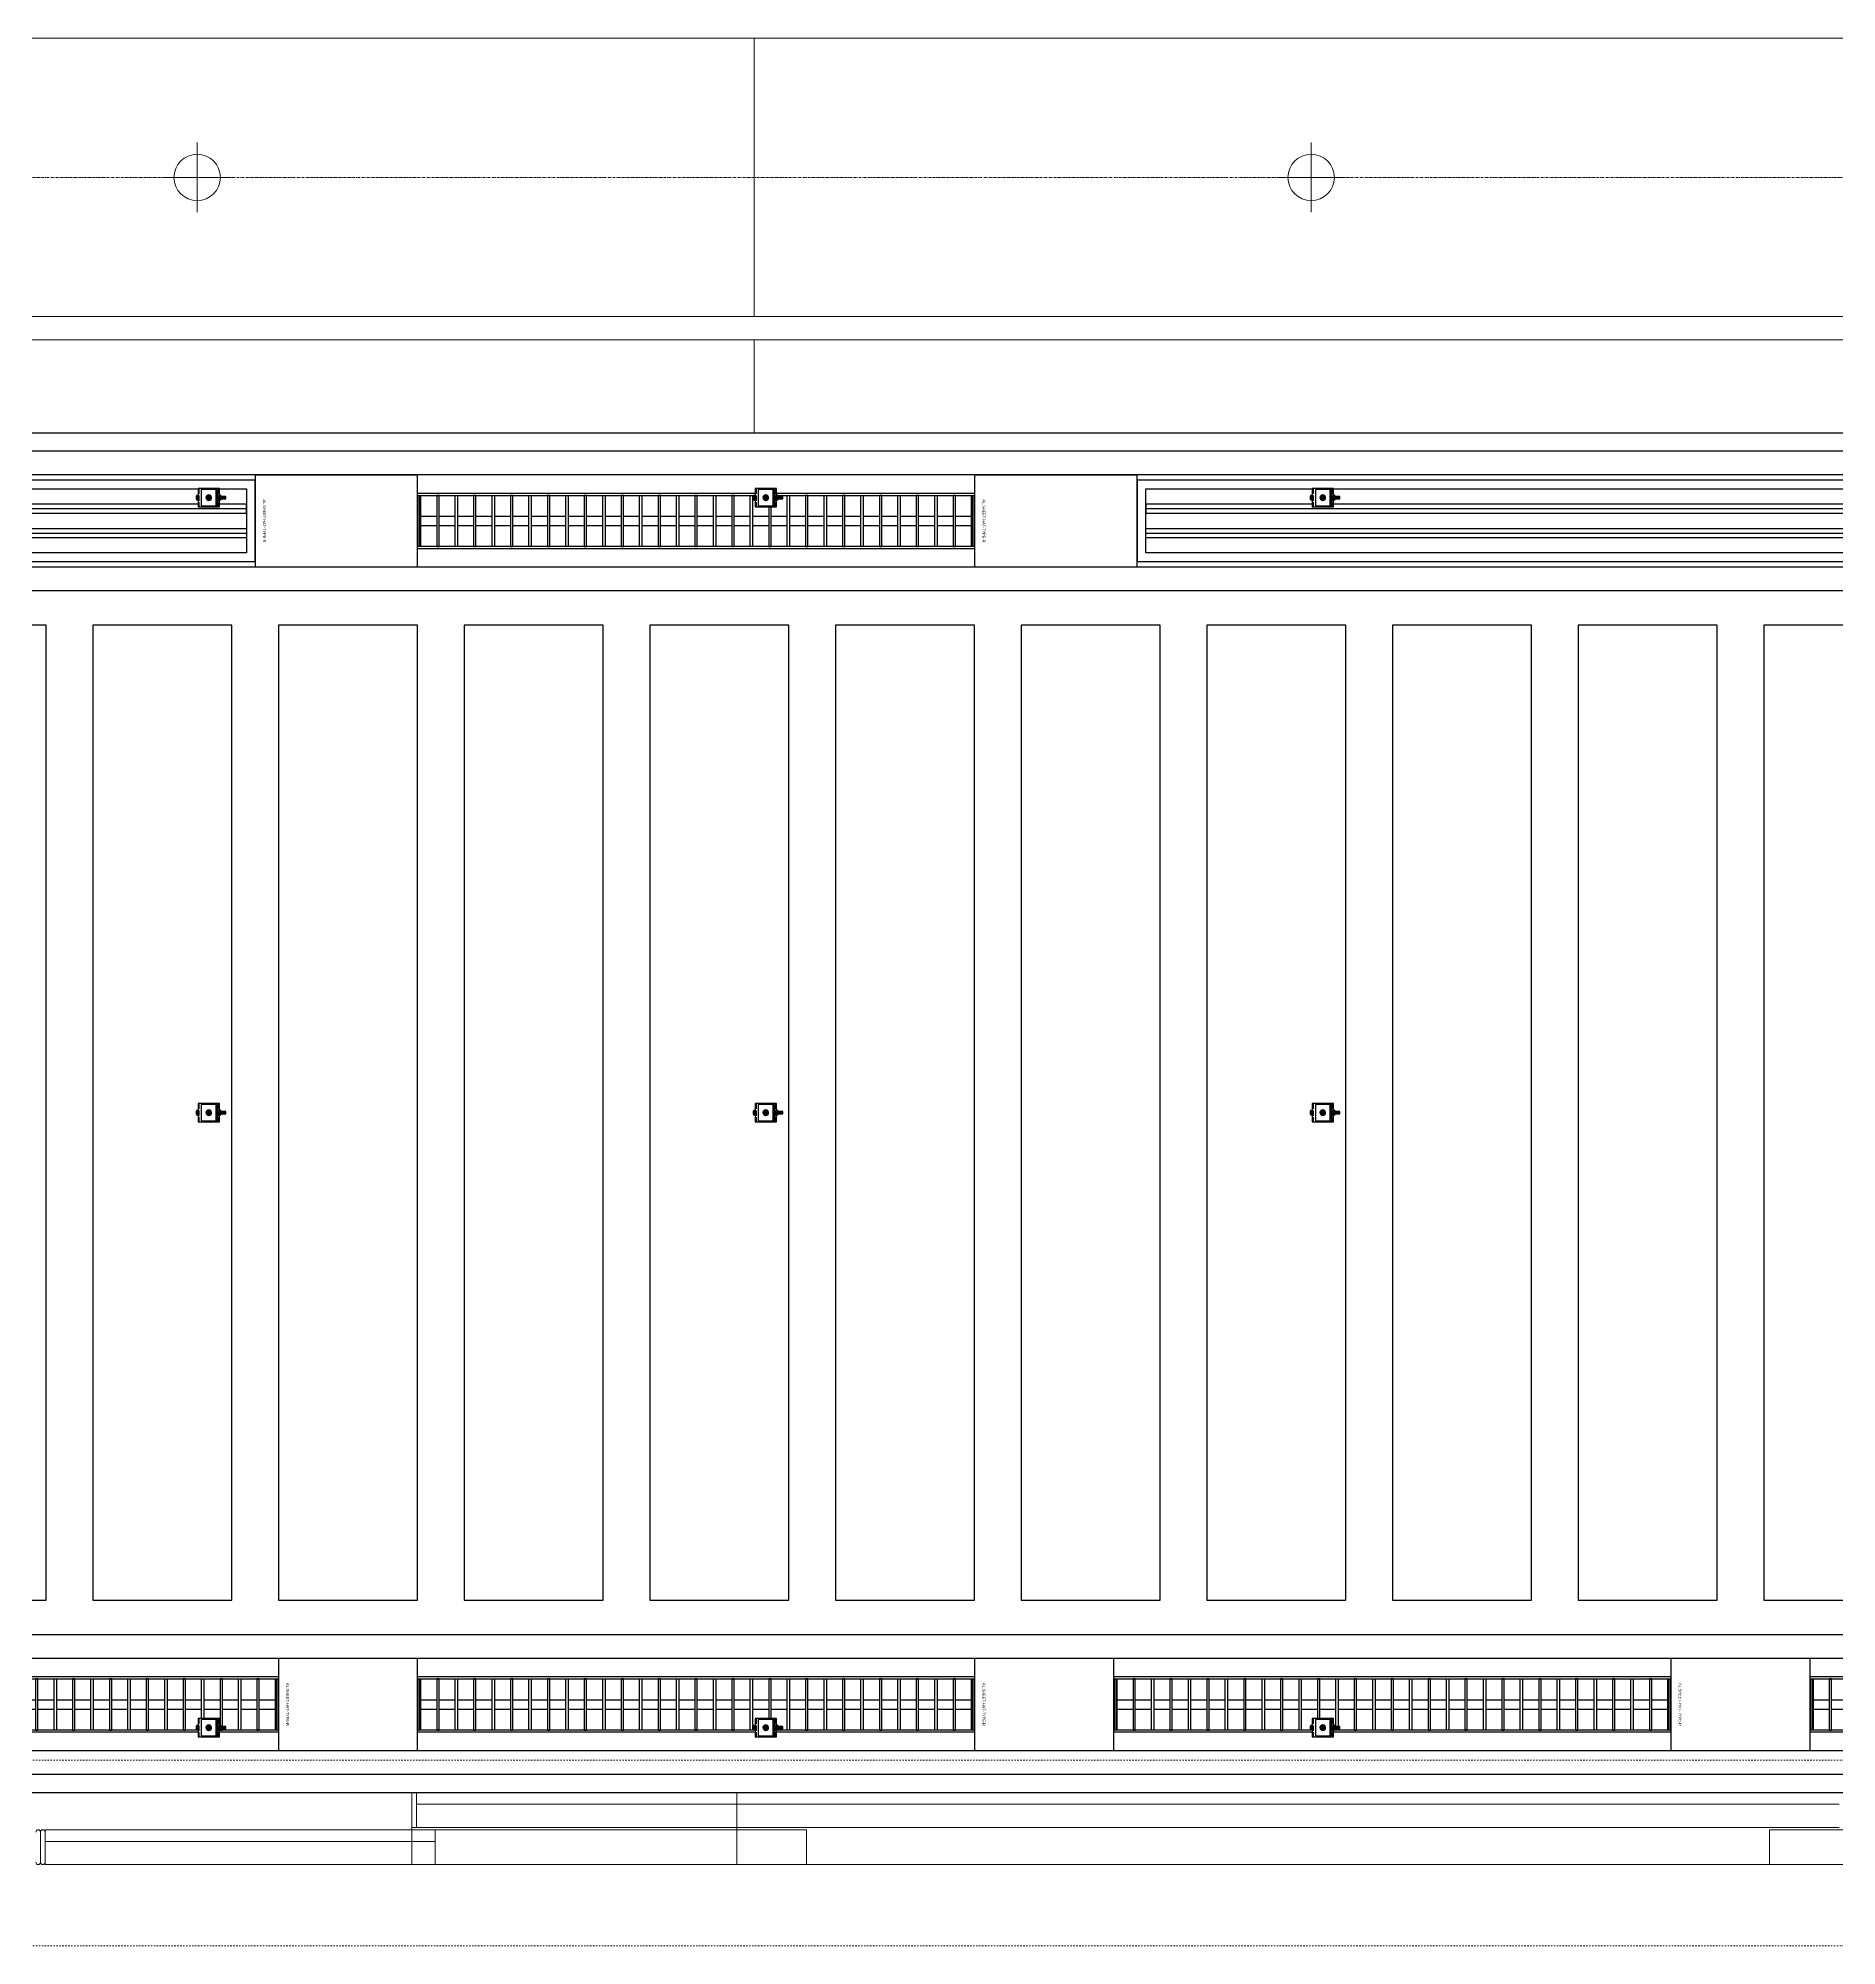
# Model space of a CAD drawing. Header units: millimetres. Extents: x -962357 to -591296, y -195428 to 59420.
# Drawn here: x -728248 to -724373, y -230 to 3880 of the extents above; entities that cross this region are included whole.
import ezdxf
from ezdxf.enums import TextEntityAlignment as Align

# ---------------------------------------------------------------- set-up
doc = ezdxf.new("R2010")
doc.units = ezdxf.units.MM
for name, pattern in [('ACAD_ISO02W100', [15, 12, -3]), ('DASH', [6.35, 3.175, -3.175]), ('DPA_Grid _ Level 100', [10, 5.5, -1.6, 1.3, -1.6]), ('DPA_Hidden 500', [1.4, 0.8, -0.6])]:
    doc.linetypes.add(name, pattern=pattern)
for name, color, linetype in [('000 - CSD_PL_001 - ASCESSORIES', 251, 'Continuous'), ('000 - H A T C H', 8, 'Continuous'), ('000 - WIPEOUT', 250, 'Continuous'), ('001 - ASCESSORIES', 251, 'Continuous'), ('008 - LIGHTING', 1, 'Continuous'), ('A04_TUBE SERIES', 2, 'Continuous'), ('A11_ALU.SOLID SHEET', 2, 'Continuous')]:
    doc.layers.add(name, color=color, linetype=linetype)
for name, color, linetype, lineweight in [('A-DETL-GENF', 2, 'Continuous', 9), ('A-GENM', 1, 'Continuous', 9), ('A-GENM-HDLN', 2, 'DPA_Hidden 500', 9), ('A-GLAZ-CURT', 2, 'Continuous', 9), ('E-LITE-EQPM', 2, 'Continuous', 9), ('Q-SPCQ', 2, 'Continuous', 9), ('Q-SPCQ-HDLN', 2, 'DASH', 9), ('S-GRID', 251, 'Continuous', 9)]:
    doc.layers.add(name, color=color, linetype=linetype, lineweight=lineweight)
doc.layers.get('000 - CSD_PL_001 - ASCESSORIES').off()

# ---------------------------------------------------------------- blocks, each defined once
blk = doc.blocks.new('System Panel - DPA-AR_Metal Ceiling Rectangular Panel-13139299-4180-01 LOWER PLATFORM LEVEL - REFLECTED CEILING PLAN')
at = {"layer": 'A-GLAZ-CURT'}
for p, q in [((-818782.4, 3879), (-821182.4, 3879)), ((-821182.4, 3879), (-821182.4, 3279)), ((-821182.4, 3279), (-821182.4, 3879)), ((-821182.4, 3879), (-818782.4, 3879)), ((-818782.4, 3279), (-818782.4, 3879)), ((-818782.4, 3879), (-818782.4, 3279)), ((-821182.4, 3279), (-818782.4, 3279)), ((-818782.4, 3279), (-821182.4, 3279))]:
    blk.add_line(p, q, dxfattribs=at)
blk = doc.blocks.new('System Panel - DPA-AR_Metal Ceiling Rectangular Panel-13139259-4180-01 LOWER PLATFORM LEVEL - REFLECTED CEILING PLAN')
at = {"layer": 'A-GLAZ-CURT'}
for p, q in [((-741107.4, 4129), (-743507.4, 4129)), ((-743507.4, 4129), (-743507.4, 3929)), ((-743507.4, 3929), (-743507.4, 4129)), ((-743507.4, 4129), (-741107.4, 4129)), ((-741107.4, 3929), (-741107.4, 4129)), ((-741107.4, 4129), (-741107.4, 3929)), ((-743507.4, 3929), (-741107.4, 3929)), ((-741107.4, 3929), (-743507.4, 3929))]:
    blk.add_line(p, q, dxfattribs=at)
blk = doc.blocks.new('*U403')
at = {"layer": 'A-GLAZ-CURT'}
for name, p in [('System Panel - DPA-AR_Metal Ceiling Rectangular Panel-13139299-4180-01 LOWER PLATFORM LEVEL - REFLECTED CEILING PLAN', (836757.4, -3579)), ('System Panel - DPA-AR_Metal Ceiling Rectangular Panel-13139299-4180-01 LOWER PLATFORM LEVEL - REFLECTED CEILING PLAN', (839157.4, -3579)), ('System Panel - DPA-AR_Metal Ceiling Rectangular Panel-13139259-4180-01 LOWER PLATFORM LEVEL - REFLECTED CEILING PLAN', (759082.4, -4479)), ('System Panel - DPA-AR_Metal Ceiling Rectangular Panel-13139259-4180-01 LOWER PLATFORM LEVEL - REFLECTED CEILING PLAN', (761482.4, -4479))]:
    blk.add_blockref(name, p, dxfattribs=at)
blk = doc.blocks.new('*U606')
blk.add_attdef('EXTR.OVL-LENGTH_', (-25, -59.1), '', height=5)
blk.add_wipeout([(-25, 0), (25, 0), (25, 67400), (-25, 67400)]).dxf.layer = '000 - WIPEOUT'
at = {"layer": 'A04_TUBE SERIES', "color": 0}
blk.add_lwpolyline([(-25, 0), (25, 0), (25, 67400), (-25, 67400)], close=True, dxfattribs=at)
blk = doc.blocks.new('*U374')
at = {"layer": '001 - ASCESSORIES', "color": 0, "linetype": 'ByBlock'}
blk.add_lwpolyline([(800, 87.5), (-800, 87.5), (-800, -87.5), (800, -87.5)], close=True, dxfattribs=at)
at = {"layer": '001 - ASCESSORIES', "linetype": 'ByBlock'}
for points in [[(-781.5, 69), (781.5, 69), (781.5, -69), (-781.5, -69)], [(781.5, 36.3), (-781.5, 36.3), (-781.5, 16.3), (781.5, 16.3)], [(-781.5, -16.3), (781.5, -16.3), (781.5, -36.3), (-781.5, -36.3)]]:
    blk.add_lwpolyline(points, close=True, dxfattribs=at)
for points in [[(781.5, 26.3), (-781.5, 26.3)], [(-781.5, -26.3), (781.5, -26.3)]]:
    blk.add_lwpolyline(points, dxfattribs=at)
blk = doc.blocks.new('*U634')
at = {"color": 1}
blk.add_wipeout([(600, -60), (-600, -60), (-600, 60), (600, 60)], dxfattribs=at).dxf.layer = '000 - WIPEOUT'
at = {"layer": '001 - ASCESSORIES', "color": 0}
blk.add_lwpolyline([(600, -60), (-600, -60), (-600, 60), (600, 60)], close=True, dxfattribs=at)
at = {"layer": '001 - ASCESSORIES'}
for points in [[(-593.5, -55), (-598.5, -55), (-598.5, 55), (-593.5, 55)], [(595, -55), (-595, -55), (-595, 55), (595, 55)], [(-558.8, -55), (-553.8, -55), (-553.8, 55), (-558.8, 55)], [(-514, -55), (-519, -55), (-519, 55), (-514, 55)], [(-479.3, -55), (-474.3, -55), (-474.3, 55), (-479.3, 55)], [(-434.6, -55), (-439.6, -55), (-439.6, 55), (-434.6, 55)], [(-399.8, -55), (-394.8, -55), (-394.8, 55), (-399.8, 55)], [(-355.1, -55), (-360.1, -55), (-360.1, 55), (-355.1, 55)], [(-320.4, -55), (-315.4, -55), (-315.4, 55), (-320.4, 55)], [(-275.6, -55), (-280.6, -55), (-280.6, 55), (-275.6, 55)], [(-240.9, -55), (-235.9, -55), (-235.9, 55), (-240.9, 55)], [(-196.2, -55), (-201.2, -55), (-201.2, 55), (-196.2, 55)], [(-161.4, -55), (-156.4, -55), (-156.4, 55), (-161.4, 55)], [(-116.7, -55), (-121.7, -55), (-121.7, 55), (-116.7, 55)], [(-82, -55), (-77, -55), (-77, 55), (-82, 55)], [(-37.2, -55), (-42.2, -55), (-42.2, 55), (-37.2, 55)], [(-2.5, -55), (2.5, -55), (2.5, 55), (-2.5, 55)], [(42.2, -55), (37.2, -55), (37.2, 55), (42.2, 55)], [(77, -55), (82, -55), (82, 55), (77, 55)], [(121.7, -55), (116.7, -55), (116.7, 55), (121.7, 55)], [(156.4, -55), (161.4, -55), (161.4, 55), (156.4, 55)], [(201.2, -55), (196.2, -55), (196.2, 55), (201.2, 55)], [(235.9, -55), (240.9, -55), (240.9, 55), (235.9, 55)], [(280.6, -55), (275.6, -55), (275.6, 55), (280.6, 55)], [(315.4, -55), (320.4, -55), (320.4, 55), (315.4, 55)], [(360.1, -55), (355.1, -55), (355.1, 55), (360.1, 55)], [(394.8, -55), (399.8, -55), (399.8, 55), (394.8, 55)], [(439.6, -55), (434.6, -55), (434.6, 55), (439.6, 55)], [(474.3, -55), (479.3, -55), (479.3, 55), (474.3, 55)], [(519, -55), (514, -55), (514, 55), (519, 55)], [(553.8, -55), (558.8, -55), (558.8, 55), (553.8, 55)], [(598.5, -55), (593.5, -55), (593.5, 55), (598.5, 55)]]:
    blk.add_lwpolyline(points, close=True, dxfattribs=at)
for points in [[(-593.5, 10), (-558.8, 10)], [(-553.8, 10), (-519, 10)], [(-514, 10), (-479.3, 10)], [(-474.3, 10), (-439.6, 10)], [(-434.6, 10), (-399.8, 10)], [(-394.8, 10), (-360.1, 10)], [(-355.1, 10), (-320.4, 10)], [(-315.4, 10), (-280.6, 10)], [(-275.6, 10), (-240.9, 10)], [(-235.9, 10), (-201.2, 10)], [(-196.2, 10), (-161.4, 10)], [(-156.4, 10), (-121.7, 10)], [(-116.7, 10), (-82, 10)], [(-77, 10), (-42.2, 10)], [(-37.2, 10), (-2.5, 10)], [(2.5, 10), (37.2, 10)], [(42.2, 10), (77, 10)], [(82, 10), (116.7, 10)], [(121.7, 10), (156.4, 10)], [(161.4, 10), (196.2, 10)], [(201.2, 10), (235.9, 10)], [(240.9, 10), (275.6, 10)], [(280.6, 10), (315.4, 10)], [(320.4, 10), (355.1, 10)], [(360.1, 10), (394.8, 10)], [(399.8, 10), (434.6, 10)], [(439.6, 10), (474.3, 10)], [(479.3, 10), (514, 10)], [(519, 10), (553.8, 10)], [(558.8, 10), (593.5, 10)], [(-593.5, -10), (-558.8, -10)], [(-553.8, -10), (-519, -10)], [(-514, -10), (-479.3, -10)], [(-474.3, -10), (-439.6, -10)], [(-434.6, -10), (-399.8, -10)], [(-394.8, -10), (-360.1, -10)], [(-355.1, -10), (-320.4, -10)], [(-315.4, -10), (-280.6, -10)], [(-275.6, -10), (-240.9, -10)], [(-235.9, -10), (-201.2, -10)], [(-196.2, -10), (-161.4, -10)], [(-156.4, -10), (-121.7, -10)], [(-116.7, -10), (-82, -10)], [(-77, -10), (-42.2, -10)], [(-37.2, -10), (-2.5, -10)], [(2.5, -10), (37.2, -10)], [(42.2, -10), (77, -10)], [(82, -10), (116.7, -10)], [(121.7, -10), (156.4, -10)], [(161.4, -10), (196.2, -10)], [(201.2, -10), (235.9, -10)], [(240.9, -10), (275.6, -10)], [(280.6, -10), (315.4, -10)], [(320.4, -10), (355.1, -10)], [(360.1, -10), (394.8, -10)], [(399.8, -10), (434.6, -10)], [(439.6, -10), (474.3, -10)], [(479.3, -10), (514, -10)], [(519, -10), (553.8, -10)], [(558.8, -10), (593.5, -10)]]:
    blk.add_lwpolyline(points, dxfattribs=at)
blk = doc.blocks.new('*U607')
blk.add_attdef('EXTR.OVL-LENGTH_', (-25, -59.1), '', height=5)
blk.add_wipeout([(-25, 0), (25, 0), (25, 67400), (-25, 67400)]).dxf.layer = '000 - WIPEOUT'
at = {"layer": 'A04_TUBE SERIES', "color": 0}
blk.add_lwpolyline([(-25, 0), (25, 0), (25, 67400), (-25, 67400)], close=True, dxfattribs=at)
blk = doc.blocks.new('*U499')
at = {"layer": 'A11_ALU.SOLID SHEET', "color": 0}
blk.add_lwpolyline([(350, -98.8), (350, 98.8), (0, 98.8), (0, -98.8)], close=True, dxfattribs=at)
at = {"layer": 'Defpoints', "color": 250}
blk.add_point((0, 0), dxfattribs=at)
blk.add_text('AL.SHEET-HAT-TYPE-R', height=6, rotation=270, dxfattribs=at).set_placement((15, 0), align=Align.BOTTOM_CENTER)
blk = doc.blocks.new('*U500')
at = {"layer": 'A11_ALU.SOLID SHEET', "color": 0}
blk.add_lwpolyline([(300, -98.8), (300, 98.8), (0, 98.8), (0, -98.8)], close=True, dxfattribs=at)
at = {"layer": 'Defpoints', "color": 250}
blk.add_point((0, 0), dxfattribs=at)
blk.add_text('AL.SHEET-HAT-TYPE-R', height=6, rotation=270, dxfattribs=at).set_placement((15, 0), align=Align.BOTTOM_CENTER)
blk = doc.blocks.new('*U605')
blk.add_attdef('EXTR.OVL-LENGTH_', (-25, -59.1), '', height=5)
blk.add_wipeout([(-25, 0), (25, 0), (25, 67400), (-25, 67400)]).dxf.layer = '000 - WIPEOUT'
at = {"layer": 'A04_TUBE SERIES', "color": 0}
blk.add_lwpolyline([(-25, 0), (25, 0), (25, 67400), (-25, 67400)], close=True, dxfattribs=at)
blk = doc.blocks.new('*U604')
blk.add_attdef('EXTR.OVL-LENGTH_', (-25, -59.1), '', height=5)
blk.add_wipeout([(-25, 0), (25, 0), (25, 67400), (-25, 67400)]).dxf.layer = '000 - WIPEOUT'
at = {"layer": 'A04_TUBE SERIES', "color": 0}
blk.add_lwpolyline([(-25, 0), (25, 0), (25, 67400), (-25, 67400)], close=True, dxfattribs=at)
blk = doc.blocks.new('*U613')
at = {"color": 3}
for points in [[(-1050, -22450), (1050, -22450), (1050, -22750), (-1050, -22750)], [(-1050, -22850), (1050, -22850), (1050, -23150), (-1050, -23150)], [(-1050, -23250), (1050, -23250), (1050, -23550), (-1050, -23550)], [(-1050, -23650), (1050, -23650), (1050, -23950), (-1050, -23950)], [(-1050, -24050), (1050, -24050), (1050, -24350), (-1050, -24350)], [(-1050, -24450), (1050, -24450), (1050, -24750), (-1050, -24750)], [(-1050, -24850), (1050, -24850), (1050, -25150), (-1050, -25150)], [(-1050, -25250), (1050, -25250), (1050, -25550), (-1050, -25550)], [(-1050, -25650), (1050, -25650), (1050, -25950), (-1050, -25950)], [(-1050, -26050), (1050, -26050), (1050, -26350), (-1050, -26350)], [(-1050, -26450), (1050, -26450), (1050, -26750), (-1050, -26750)]]:
    blk.add_wipeout(points, dxfattribs=at).dxf.layer = '000 - WIPEOUT'
at = {"layer": 'A11_ALU.SOLID SHEET', "color": 0, "linetype": 'ByBlock'}
for points in [[(-1050, -22750), (1050, -22750), (1050, -22450), (-1050, -22450)], [(-1050, -23150), (1050, -23150), (1050, -22850), (-1050, -22850)], [(-1050, -23550), (1050, -23550), (1050, -23250), (-1050, -23250)], [(-1050, -23950), (1050, -23950), (1050, -23650), (-1050, -23650)], [(-1050, -24350), (1050, -24350), (1050, -24050), (-1050, -24050)], [(-1050, -24750), (1050, -24750), (1050, -24450), (-1050, -24450)], [(-1050, -25150), (1050, -25150), (1050, -24850), (-1050, -24850)], [(-1050, -25550), (1050, -25550), (1050, -25250), (-1050, -25250)], [(-1050, -25950), (1050, -25950), (1050, -25650), (-1050, -25650)], [(-1050, -26350), (1050, -26350), (1050, -26050), (-1050, -26050)], [(-1050, -26750), (1050, -26750), (1050, -26450), (-1050, -26450)]]:
    blk.add_lwpolyline(points, close=True, dxfattribs=at)
blk = doc.blocks.new('*U5836')
blk.add_lwpolyline([(-107450, -550), (27650, -550), (27650, -3480), (-107450, -3480)], close=True)
at = {"layer": '008 - LIGHTING'}
for p in [(16100, -740), (16100, -740), (16100, -740), (19600, -740), (19600, -740), (19600, -740)]:
    blk.add_blockref('*U374', p, dxfattribs=at)
at = {"layer": 'A11_ALU.SOLID SHEET', "color": 1}
for name, p in [('*U499', (16900, -740)), ('*U499', (18450, -740)), ('*U500', (16950, -3290)), ('*U500', (18450, -3290)), ('*U500', (19950, -3290))]:
    blk.add_blockref(name, p, dxfattribs=at)
at = {"layer": '008 - LIGHTING'}
for p in [(17850, -740), (16350, -3290), (17850, -3290), (19350, -3290), (20850, -3290)]:
    blk.add_blockref('*U634', p, dxfattribs=at)
at = {"layer": 'A04_TUBE SERIES', "linetype": 'ByBlock', "rotation": 270}
for name, p in [('*U607', (-39850, -615)), ('*U606', (-39850, -865)), ('*U604', (-39850, -3165)), ('*U605', (-39850, -3415))]:
    blk.add_blockref(name, p, dxfattribs=at)
at = {"layer": 'A11_ALU.SOLID SHEET', "linetype": 'ByBlock', "rotation": 90}
blk.add_blockref('*U613', (-6300, -2015), dxfattribs=at)
at = {"layer": '008 - LIGHTING'}
for p in [(17850, -740), (16350, -3290), (17850, -3290), (19350, -3290), (20850, -3290)]:
    blk.add_blockref('*U634', p, dxfattribs=at)
for p in [(17850, -740), (16350, -3290), (17850, -3290), (19350, -3290), (20850, -3290)]:
    blk.add_blockref('*U634', p, dxfattribs=at)
blk = doc.blocks.new('DPA_Speciality_PlatformScreenDoor - Length_135300-12767973-4180-01 LOWER PLATFORM LEVEL - REFLECTED CEILING PLAN')
at = {"layer": 'A-GENM'}
for p, q in [((10712.5, -250), (10902.6, -250)), ((10902.6, -250), (10712.5, -250)), ((10807.5, -250), (10717.5, -250)), ((10717.5, -250), (10807.5, -250)), ((10822.3, -250), (10907.5, -250)), ((10907.5, -250), (10822.3, -250)), ((8490.3, -330), (8614.1, -330)), ((8500.9, -330), (8554, -330)), ((8550.4, -330), (8603.5, -330))]:
    blk.add_line(p, q, dxfattribs=at)
at = {"layer": 'A-GENM-HDLN'}
for p, q in [((6637.5, -175), (7487.5, -175)), ((7487.5, -250), (7487.5, -175)), ((9562.5, -250), (9562.5, -175)), ((10412.5, -175), (9562.5, -175)), ((10412.5, -175), (10412.5, -250)), ((6637.5, -250), (7487.5, -250)), ((10412.5, -250), (9562.5, -250))]:
    blk.add_line(p, q, dxfattribs=at)
at = {"layer": 'Q-SPCQ'}
for p, q in [((7337.5, -175), (9712.5, -175)), ((9712.5, -175), (9712.5, -330)), ((9712.5, -175), (10412.5, -175)), ((9712.5, -330), (9712.5, -175)), ((9712.5, -200), (9712.5, -187.5)), ((9712.5, -187.5), (9712.5, -200)), ((9712.5, -305), (9712.5, -200)), ((9712.5, -200), (9712.5, -305)), ((10362.5, -175), (11202.5, -175)), ((11202.5, -175), (10362.5, -175)), ((10362.5, -175), (10362.5, -225)), ((10362.5, -225), (10362.5, -175)), ((11172.5, -175), (10392.5, -175)), ((10392.5, -175), (11172.5, -175)), ((10392.5, -175), (11172.5, -175)), ((11172.5, -175), (10392.5, -175)), ((11202.5, -225), (11202.5, -175)), ((11202.5, -225), (11202.5, -175)), ((11202.5, -180), (11202.5, -245)), ((11202.5, -245), (11202.5, -180)), ((11212.5, -245), (11212.5, -180)), ((11212.5, -180), (11212.5, -245)), ((11212.5, -180), (11212.5, -245)), ((11212.5, -245), (11212.5, -180)), ((11202.5, -225), (10362.5, -225)), ((10362.5, -225), (11202.5, -225)), ((10362.5, -250), (10362.5, -225)), ((10362.5, -250), (10362.5, -225)), ((11202.5, -225), (10362.5, -225)), ((10362.5, -225), (10362.5, -250)), ((10362.5, -250), (10362.5, -225)), ((10362.5, -225), (11202.5, -225)), ((10362.5, -225), (11202.5, -225)), ((11202.5, -225), (10362.5, -225)), ((10392.5, -225), (11172.5, -225)), ((11172.5, -225), (10392.5, -225)), ((11172.5, -225), (10392.5, -225)), ((10392.5, -225), (11172.5, -225)), ((10412.5, -225), (11152.5, -225)), ((11152.5, -225), (10412.5, -225)), ((10412.5, -225), (11152.5, -225)), ((11152.5, -225), (10412.5, -225)), ((11202.5, -225), (11202.5, -250)), ((11202.5, -250), (11202.5, -225)), ((11202.5, -250), (11202.5, -225)), ((11202.5, -225), (11202.5, -250)), ((9712.5, -255), (7337.5, -255)), ((7337.5, -255), (9712.5, -255)), ((9662.5, -255), (7387.5, -255)), ((7387.5, -255), (9662.5, -255)), ((7397.5, -255), (9652.5, -255)), ((9652.5, -255), (7397.5, -255)), ((9712.5, -255), (10402.5, -255)), ((10402.5, -255), (9712.5, -255)), ((9712.5, -255), (9712.5, -305)), ((9712.5, -305), (9712.5, -255)), ((9712.5, -305), (9712.5, -255)), ((9712.5, -255), (9712.5, -305)), ((9762.5, -255), (10352.5, -255)), ((10352.5, -255), (9762.5, -255)), ((10352.5, -255), (9772.5, -255)), ((9772.5, -255), (10352.5, -255)), ((11202.5, -250), (10362.5, -250)), ((10362.5, -250), (11202.5, -250)), ((10362.5, -250), (11202.5, -250)), ((11202.5, -250), (10362.5, -250)), ((10402.5, -255), (10402.5, -330)), ((10412.5, -255), (10402.5, -255)), ((10402.5, -255), (10412.5, -255)), ((10402.5, -330), (10402.5, -255)), ((10402.5, -305), (10402.5, -255)), ((10402.5, -305), (10402.5, -255)), ((10412.5, -250), (11152.5, -250)), ((11152.5, -250), (10412.5, -250)), ((10412.5, -250), (11152.5, -250)), ((11152.5, -250), (10412.5, -250)), ((10412.5, -330), (10412.5, -250)), ((10412.5, -250), (10412.5, -305)), ((10412.5, -330), (10412.5, -255)), ((10412.5, -255), (10412.5, -330)), ((9712.5, -305), (7337.5, -305)), ((7337.5, -305), (7347.5, -305)), ((9712.5, -305), (7337.5, -305)), ((7337.5, -305), (9712.5, -305)), ((7347.5, -305), (9702.5, -305)), ((7347.5, -305), (9702.5, -305)), ((9702.5, -305), (7347.5, -305)), ((9662.5, -305), (7387.5, -305)), ((7387.5, -305), (9662.5, -305)), ((9652.5, -305), (7397.5, -305)), ((7397.5, -305), (9652.5, -305)), ((9652.5, -305), (7397.5, -305)), ((7397.5, -305), (9652.5, -305)), ((7397.5, -305), (9652.5, -305)), ((9652.5, -305), (7397.5, -305)), ((9702.5, -305), (9712.5, -305)), ((9712.5, -317.5), (9712.5, -305)), ((9712.5, -305), (9722.5, -305)), ((10402.5, -305), (9712.5, -305)), ((9712.5, -305), (9712.5, -330)), ((9712.5, -330), (9712.5, -305)), ((9712.5, -305), (10402.5, -305)), ((10402.5, -305), (9712.5, -305)), ((9712.5, -305), (9712.5, -317.5)), ((9712.5, -330), (9712.5, -305)), ((9712.5, -305), (9712.5, -330)), ((9722.5, -305), (10402.5, -305)), ((10402.5, -305), (9722.5, -305)), ((9722.5, -305), (10402.5, -305)), ((9762.5, -305), (10352.5, -305)), ((10352.5, -305), (9762.5, -305)), ((9772.5, -305), (10352.5, -305)), ((10352.5, -305), (9772.5, -305)), ((9772.5, -305), (10352.5, -305)), ((10352.5, -305), (9772.5, -305)), ((10352.5, -305), (9772.5, -305)), ((9772.5, -305), (10352.5, -305)), ((10402.5, -330), (10402.5, -305)), ((10402.5, -330), (10402.5, -305)), ((10402.5, -305), (10402.5, -330)), ((10402.5, -330), (10402.5, -305)), ((10412.5, -305), (10412.5, -317.5)), ((7337.5, -330), (9712.5, -330)), ((7347.5, -330), (7337.5, -330)), ((7337.5, -330), (9712.5, -330)), ((9702.5, -330), (7347.5, -330)), ((7347.5, -330), (9702.5, -330)), ((9702.5, -330), (7347.5, -330)), ((9652.5, -330), (7397.5, -330)), ((7397.5, -330), (9652.5, -330)), ((9652.5, -330), (7397.5, -330)), ((7397.5, -330), (9652.5, -330)), ((9712.5, -330), (9702.5, -330)), ((9712.5, -330), (10412.5, -330)), ((9712.5, -330), (10402.5, -330)), ((9722.5, -330), (9712.5, -330)), ((10402.5, -330), (9722.5, -330)), ((10402.5, -330), (9722.5, -330)), ((9722.5, -330), (10402.5, -330)), ((9772.5, -330), (10352.5, -330)), ((10352.5, -330), (9772.5, -330)), ((9772.5, -330), (10352.5, -330)), ((10352.5, -330), (9772.5, -330)), ((10402.5, -330), (10412.5, -330)), ((10412.5, -330), (10402.5, -330))]:
    blk.add_line(p, q, dxfattribs=at)
for centre, start, end in [((11207.5, -180), 360, 180), ((11207.5, -180), 0, 180), ((11217.5, -180), 0, 180), ((11217.5, -180), 0, 180), ((11207.5, -245), 180, 360), ((11207.5, -245), 180, 0), ((11217.5, -245), 180, 360), ((11217.5, -245), 180, 360)]:
    blk.add_arc(centre, 5, start, end, dxfattribs=at)
at = {"layer": 'Q-SPCQ-HDLN'}
for p, q in [((135200, 0), (-100, 0)), ((135200, -330), (-100, -330)), ((135200, -400), (-100, -400))]:
    blk.add_line(p, q, dxfattribs=at)
blk = doc.blocks.new('LGF_DL_SAA_LowPower_DL1a - LGF_DL_SAA_LowPower_DL1a-8832329-4180-01 LOWER PLATFORM LEVEL - REFLECTED CEILING PLAN')
at = {"layer": 'A-DETL-GENF'}
for p, q in [((0, 75), (0, -75)), ((72.5, 0), (-72.5, 0))]:
    blk.add_line(p, q, dxfattribs=at)
blk.add_circle((0, 0), 50, dxfattribs=at)
blk = doc.blocks.new('C-1-PP19-AR-4180-01-B_20250908-040939_EXDOWNLIGHT')
at = {"layer": 'E-LITE-EQPM', "extrusion": (0, 0, -1), "rotation": 180}
for p in [(-16775, 0), (-19175, 0)]:
    blk.add_blockref('LGF_DL_SAA_LowPower_DL1a - LGF_DL_SAA_LowPower_DL1a-8832329-4180-01 LOWER PLATFORM LEVEL - REFLECTED CEILING PLAN', p, dxfattribs=at)
at = {"layer": 'Q-SPCQ', "rotation": 180}
blk.add_blockref('DPA_Speciality_PlatformScreenDoor - Length_135300-12767973-4180-01 LOWER PLATFORM LEVEL - REFLECTED CEILING PLAN', (27650, -3810), dxfattribs=at)
blk = doc.blocks.new('000 - ASSCESSORIES_FAMELINE_GALV.BRACKET_FITTING_L-PROFILE_BK-08_TOP_VIEW')
at = {"linetype": 'Continuous'}
blk.add_wipeout([(-17.5, 19), (-17.5, -16), (17.5, -16), (17.5, 19)], dxfattribs=at).dxf.layer = '000 - WIPEOUT'
at = {"layer": '001 - ASCESSORIES', "linetype": 'ByBlock'}
blk.add_lwpolyline([(-17.5, 19), (17.5, 19), (17.5, 16), (-17.5, 16)], close=True, dxfattribs=at)
at = {"layer": '001 - ASCESSORIES', "color": 0, "linetype": 'Continuous'}
blk.add_lwpolyline([(-17.5, 19), (-17.5, -16), (17.5, -16), (17.5, 19)], close=True, dxfattribs=at)
at = {"layer": '001 - ASCESSORIES'}
blk.add_circle((0, 0), 3.5, dxfattribs=at)
blk = doc.blocks.new('*U492')
at = {"layer": '001 - ASCESSORIES', "color": 0}
blk.add_blockref('000 - ASSCESSORIES_FAMELINE_GALV.BRACKET_FITTING_L-PROFILE_BK-08_TOP_VIEW', (0, 0), dxfattribs=at)
blk = doc.blocks.new('000 - DYNAMIC_VIEW_ASSCESSORIES_GALV.STUD_FULL_THREAD_1-4_TOP_VIEW')
at = {"layer": '000 - H A T C H'}
h = blk.add_hatch(color=250, dxfattribs=at)
h.dxf.hatch_style = 1
edge = h.paths.add_edge_path()
edge.add_arc((0, 0), 3.18, 0, 360)
at = {"layer": '001 - ASCESSORIES', "color": 0}
blk.add_circle((0, 0), 3.18, dxfattribs=at)
blk = doc.blocks.new('*U485')
at = {"layer": '001 - ASCESSORIES', "color": 0}
blk.add_blockref('000 - DYNAMIC_VIEW_ASSCESSORIES_GALV.STUD_FULL_THREAD_1-4_TOP_VIEW', (0, 0), dxfattribs=at)
blk = doc.blocks.new('000 - ASSCESSORIES_FAMELINE_GALV.BRACKET_FITTING_U-PROFILE_BK-07_TOP_VIEW')
at = {"linetype": 'Continuous'}
blk.add_wipeout([(20, -23), (20, 23), (-20, 23), (-20, -23)], dxfattribs=at).dxf.layer = '000 - WIPEOUT'
at = {"layer": '001 - ASCESSORIES', "linetype": 'ACAD_ISO02W100'}
for p, q in [((20, 21), (-20, 21)), ((20, -21), (-20, -21))]:
    blk.add_line(p, q, dxfattribs=at)
at = {"layer": '001 - ASCESSORIES', "color": 0, "linetype": 'Continuous'}
blk.add_lwpolyline([(20, -23), (20, 23), (-20, 23), (-20, -23)], close=True, dxfattribs=at)
at = {"layer": '001 - ASCESSORIES', "linetype": 'Continuous'}
blk.add_circle((0, 0), 3.5, dxfattribs=at)
blk = doc.blocks.new('*U489')
at = {"layer": '001 - ASCESSORIES', "color": 0, "linetype": 'ByBlock'}
blk.add_blockref('000 - ASSCESSORIES_FAMELINE_GALV.BRACKET_FITTING_U-PROFILE_BK-07_TOP_VIEW', (0, 0), dxfattribs=at)
blk = doc.blocks.new('*U281')
at = {"layer": '001 - ASCESSORIES', "color": 0}
blk.add_lwpolyline([(4.6, 0), (2.3, 4), (-2.3, 4), (-4.6, 0), (-2.3, -4), (2.3, -4)], close=True, dxfattribs=at)
at = {"layer": '001 - ASCESSORIES', "color": 8}
blk.add_circle((0, 0), 3.85, dxfattribs=at)
at = {"layer": '001 - ASCESSORIES', "color": 0}
blk.add_circle((0, 0), 2.6, dxfattribs=at)
blk = doc.blocks.new('*U639')
at = {"layer": '000 - CSD_PL_001 - ASCESSORIES', "color": 0, "rotation": 270}
blk.add_blockref('*U281', (0, 0), dxfattribs=at)
blk = doc.blocks.new('*U308')
at = {"layer": '001 - ASCESSORIES'}
blk.add_lwpolyline([(-0.3, -4.5), (-0.3, -2.5, -19.949874), (0.3, -2.5), (0.3, -4.5)], format="xyb", dxfattribs=at)
blk.add_arc((0, 0), 4.5, 273.1847, 266.8153, dxfattribs=at)
blk = doc.blocks.new('000 - ASSCESSORIES_SPRING_WASHER_M5_TOP_VIEW')
at = {"color": 6}
blk.add_blockref('*U308', (0, 0), dxfattribs=at)
blk = doc.blocks.new('*U641')
at = {"color": 6}
blk.add_blockref('000 - ASSCESSORIES_SPRING_WASHER_M5_TOP_VIEW', (0, 0), dxfattribs=at)
blk = doc.blocks.new('*U307')
at = {"layer": '001 - ASCESSORIES'}
blk.add_lwpolyline([(-0.3, -6), (-0.3, -2.5, -19.949874), (0.2, -2.5), (0.2, -6)], format="xyb", dxfattribs=at)
blk.add_arc((0, 0), 6, 273.1847, 266.8153, dxfattribs=at)
blk = doc.blocks.new('000 - ASSCESSORIES_WASHER_M5_TOP_VIEW')
at = {"color": 6}
blk.add_blockref('*U307', (0, 0), dxfattribs=at)
blk = doc.blocks.new('*U640')
at = {"color": 6}
blk.add_blockref('000 - ASSCESSORIES_WASHER_M5_TOP_VIEW', (0, 0), dxfattribs=at)
blk = doc.blocks.new('*U282')
at = {"color": 1}
for p, q in [((-3.5, 3.5), (3.5, 3.5)), ((-3.5, 0), (3.5, 0))]:
    blk.add_line(p, q, dxfattribs=at)
at = {"color": 0}
for points in [[(-2.3, 3.2, 0.249855), (-4.6, 3.2), (-4.6, 0.3, 0.249855), (-2.3, 0.3)], [(2.3, 3.2, 0.062432), (0, 3.5, 0.062432), (-2.3, 3.2), (-2.3, 0.3, 0.061701), (0, 0, 0.061701), (2.3, 0.3)], [(4.6, 3.2, 0.249855), (2.3, 3.2), (2.3, 0.3, 0.249855), (4.6, 0.3)]]:
    blk.add_lwpolyline(points, format="xyb", close=True, dxfattribs=at)
blk = doc.blocks.new('*U296')
at = {"layer": '000 - H A T C H'}
h = blk.add_hatch(dxfattribs=at)
h.set_pattern_fill('ANSI35', color=8, scale=4, angle=65)
h.set_pattern_definition([(110, (-0.5, 0), (-0.939693, -0.34202), []), (110, (-0.2012, 0.6409), (-0.939693, -0.34202), [1.25, -0.25, 0, -0.25])])
h.paths.add_polyline_path([(0, -2.5), (59.5, -2.5), (59.5, 2.5), (0, 2.5)])
at = {"color": 8}
blk.add_line((59.5, -2.5), (59.5, 2.5), dxfattribs=at)
at = {"color": 1}
blk.add_lwpolyline([(59.5, 2.5), (0, 2.5), (0, -2.5), (59.5, -2.5), (60, -2), (60, 2)], close=True, dxfattribs=at)
blk = doc.blocks.new('*U448')
at = {"layer": '000 - H A T C H'}
h = blk.add_hatch(color=250, dxfattribs=at)
h.dxf.hatch_style = 1
edge = h.paths.add_edge_path()
edge.add_line((-0.3, -4.6), (-3.2, -4.6))
edge.add_arc((-1, -3.5), 2.45, 180, 208.0569, ccw=False)
edge.add_line((-3.5, -3.5), (-3.5, 0))
edge.add_arc((5.9, 0), 9.36, 179.9761, 180.0239, ccw=False)
edge.add_line((-3.5, 0), (-3.5, 0))
edge.add_arc((5.9, 0), 9.36, 179.9761, 180.0239, ccw=False)
edge.add_line((-3.5, 0), (-3.5, 3.5))
edge.add_arc((-1, 3.5), 2.45, 151.9431, 180, ccw=False)
edge.add_line((-3.2, 4.6), (-0.3, 4.6))
edge.add_arc((-2.5, 3.5), 2.45, 360, 388.0569, ccw=False)
edge.add_line((0, 3.5), (0, -3.5))
edge.add_arc((-2.5, -3.5), 2.45, 331.9431, 360, ccw=False)
blk.add_blockref('*U296', (0, 0))
at = {"layer": '001 - ASCESSORIES', "rotation": 90}
blk.add_blockref('*U282', (0, 0), dxfattribs=at)
blk = doc.blocks.new('*U306')
blk.add_wipeout([(-6, 0.65), (6, 0.65), (6, -0.65), (-6, -0.65)]).dxf.layer = '000 - WIPEOUT'
at = {"layer": '001 - ASCESSORIES'}
blk.add_lwpolyline([(-6, 0.65), (6, 0.65), (6, -0.65), (-6, -0.65)], close=True, dxfattribs=at)
blk.add_wipeout([(0.1, -0.65), (6, -0.65), (6, 0.65), (0.1, 0.65)]).dxf.layer = '000 - WIPEOUT'
blk.add_wipeout([(-0.1, -0.65), (-6, -0.65), (-6, 0.65), (-0.1, 0.65)]).dxf.layer = '000 - WIPEOUT'
for points in [[(-0.1, -0.65), (-6, -0.65), (-6, 0.65), (-0.1, 0.65)], [(0.1, -0.65), (6, -0.65), (6, 0.65), (0.1, 0.65)]]:
    blk.add_lwpolyline(points, close=True, dxfattribs=at)
blk = doc.blocks.new('000 - ASSCESSORIES_WASHER_M5_FRONT-SIDE-BACK_VIEW')
at = {"color": 6}
blk.add_blockref('*U306', (0, 0), dxfattribs=at)
blk = doc.blocks.new('*U637')
at = {"color": 6}
blk.add_blockref('000 - ASSCESSORIES_WASHER_M5_FRONT-SIDE-BACK_VIEW', (0, 0), dxfattribs=at)
blk = doc.blocks.new('*U309')
blk.add_wipeout([(-4.5, 0.65), (4.5, 0.65), (4.5, -0.65), (-4.5, -0.65)]).dxf.layer = '000 - WIPEOUT'
at = {"layer": '001 - ASCESSORIES'}
blk.add_lwpolyline([(-4.5, 0.65), (4.5, 0.65), (4.5, -0.65), (-4.5, -0.65)], close=True, dxfattribs=at)
blk.add_wipeout([(0.1, -0.95), (4.5, -0.65), (4.5, 0.65), (0.1, 0.35)]).dxf.layer = '000 - WIPEOUT'
blk.add_wipeout([(-0.1, -0.35), (-4.5, -0.65), (-4.5, 0.65), (-0.1, 0.95)]).dxf.layer = '000 - WIPEOUT'
for points in [[(-0.1, -0.35), (-4.5, -0.65), (-4.5, 0.65), (-0.1, 0.95)], [(0.1, -0.95), (4.5, -0.65), (4.5, 0.65), (0.1, 0.35)]]:
    blk.add_lwpolyline(points, close=True, dxfattribs=at)
blk = doc.blocks.new('000 - ASSCESSORIES_SPRING_WASHER_M5_FRONT-SIDE-BACK_VIEW')
at = {"color": 6}
blk.add_blockref('*U309', (0, 0), dxfattribs=at)
blk = doc.blocks.new('*U638')
at = {"color": 6}
blk.add_blockref('000 - ASSCESSORIES_SPRING_WASHER_M5_FRONT-SIDE-BACK_VIEW', (0, 0), dxfattribs=at)
blk = doc.blocks.new('*U486')
at = {"layer": '001 - ASCESSORIES'}
blk.add_blockref('*U448', (-23, 0), dxfattribs=at)
at = {"layer": '001 - ASCESSORIES', "color": 6, "rotation": 180}
for name in ['*U640', '*U641']:
    blk.add_blockref(name, (0, 0), dxfattribs=at)
at = {"layer": '001 - ASCESSORIES', "color": 2, "rotation": 270}
blk.add_blockref('*U639', (0, 0), dxfattribs=at)
blk.add_blockref('*U639', (0, 0), dxfattribs=at)
at = {"layer": '001 - ASCESSORIES', "color": 0, "rotation": 90}
blk.add_blockref('*U489', (0, 0), dxfattribs=at)
at = {"layer": '001 - ASCESSORIES', "color": 0, "rotation": 270}
blk.add_blockref('*U492', (0, 0), dxfattribs=at)
at = {"layer": '001 - ASCESSORIES', "color": 6}
for name in ['*U640', '*U641']:
    blk.add_blockref(name, (0, 0), dxfattribs=at)
at = {"layer": '001 - ASCESSORIES', "color": 2, "rotation": 90}
blk.add_blockref('*U639', (0, 0), dxfattribs=at)
blk.add_blockref('*U639', (0, 0), dxfattribs=at)
at = {"layer": '001 - ASCESSORIES', "color": 1}
blk.add_blockref('*U485', (0, 0), dxfattribs=at)
at = {"layer": '001 - ASCESSORIES', "rotation": 90}
blk.add_blockref('*U637', (23.65, 0), dxfattribs=at)
blk.add_blockref('*U638', (25.25, 0), dxfattribs=at)
blk = doc.blocks.new('C-1-PP19-AR-4180-01-B_20250903-141828_ERROR_HANGING')
at = {"layer": '000 - CSD_PL_001 - ASCESSORIES', "linetype": 'ByBlock'}
for p in [(16800, -690), (18000, -690), (19200, -690), (16800, -2015), (18000, -2015), (19200, -2015), (16800, -3340), (18000, -3340), (19200, -3340)]:
    blk.add_blockref('*U486', p, dxfattribs=at)

msp = doc.modelspace()

# ---------------------------------------------------------------- linework, layer by layer
at = {"layer": 'S-GRID', "linetype": 'DPA_Grid _ Level 100'}
msp.add_line((-602984.2, 3580), (-957857, 3580), dxfattribs=at)

# ---------------------------------------------------------------- block references
msp.add_blockref('*U403', (-744680, 3580))

# ---------------------------------------------------------------- next in the draw order: block references
msp.add_blockref('*U5836', (-744680, 3580))

# ---------------------------------------------------------------- next in the draw order: block references
msp.add_blockref('C-1-PP19-AR-4180-01-B_20250908-040939_EXDOWNLIGHT', (-744680, 3580))

# ---------------------------------------------------------------- next in the draw order: block references
msp.add_blockref('C-1-PP19-AR-4180-01-B_20250903-141828_ERROR_HANGING', (-744680, 3580))

doc.saveas('drawing.dxf')
